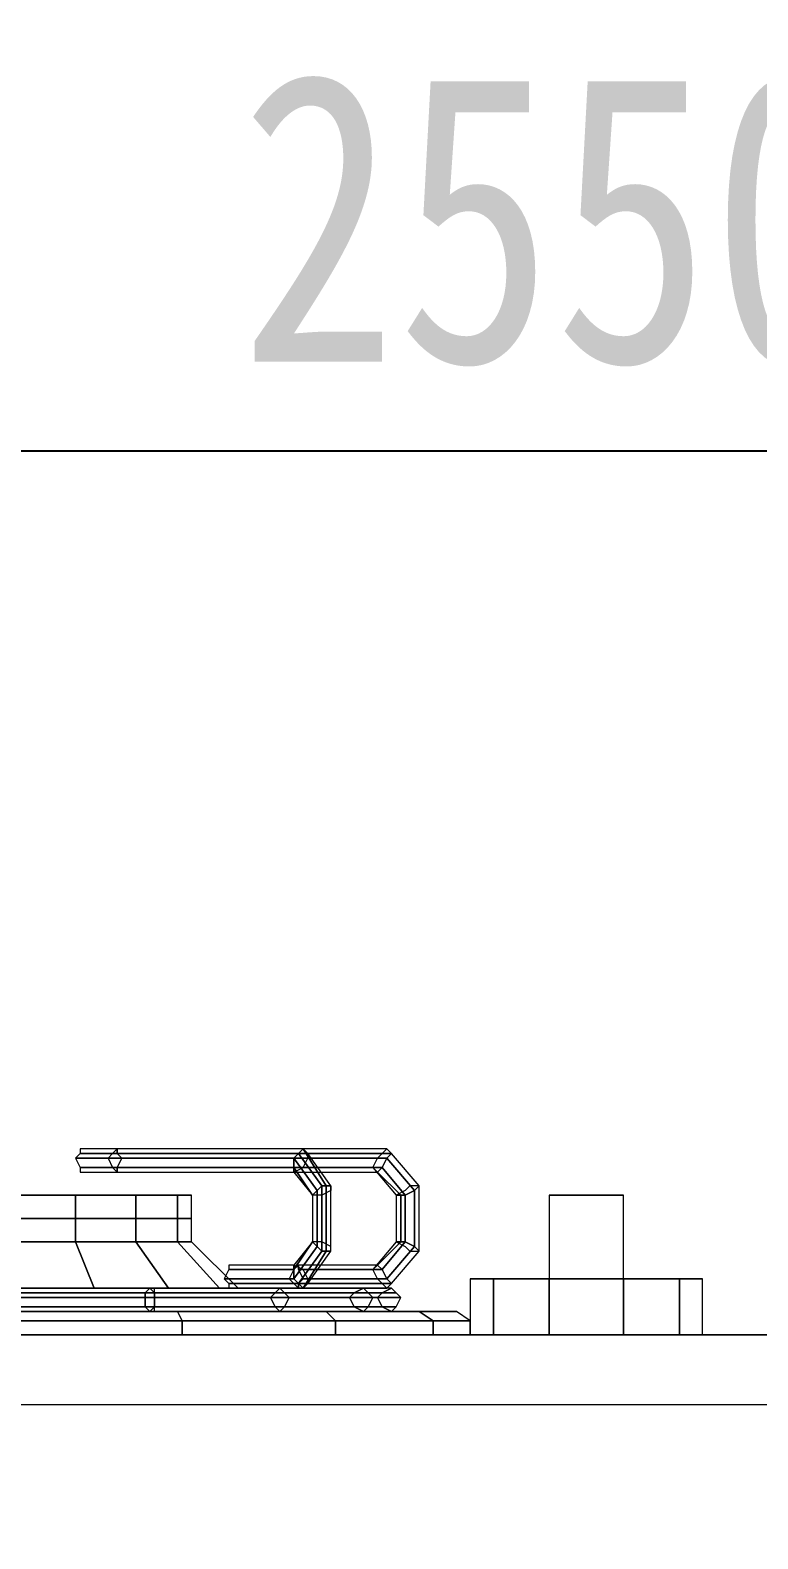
# Model space of a CAD drawing. Header units: millimetres. Extents: x -497855 to 324262, y -590254 to -173602.
# Drawn here: x -485889.1 to -485737.8, y -587116.4 to -586803 of the extents above; entities that cross this region are included whole.
import ezdxf

# ---------------------------------------------------------------- set-up
doc = ezdxf.new("R2010")
doc.units = ezdxf.units.MM
doc.header["$PDMODE"] = 3
doc.layers.add('水电图层', color=4, linetype='Continuous')
doc.styles.add('数、文', font='', dxfattribs={"width": 0.8})
doc.styles.get('数、文').set_extended_font_data('SimSun')
doc.dimstyles.new('60', dxfattribs={"dimscale": 60, "dimtxt": 1, "dimasz": 0.8, "dimexe": 1, "dimexo": 3, "dimgap": 0.3, "dimtad": 1, "dimdec": 0, "dimtxsty": '数、文', "dimblk": 'OBLIQUE', "dimcen": 0.3, "dimdle": 0.4, "dimclrd": 8, "dimclre": 8, "dimclrt": 1, "dimadec": 0, "dimazin": 0, "dimtfac": 1, "dimtdec": 0, "dimtix": 1, "dimtofl": 0, "dimtmove": 1, "dimatfit": 3, "dimldrblk": 'DOT', "dimfxl": 1, "dimfxlon": 1, "dimtolj": 1, "dimarcsym": 0})

# ---------------------------------------------------------------- blocks, each defined once
blk = doc.blocks.new('thyju')
at = {"color": 7, "lineweight": 0}
for p, q in [((-487429.6, -501179.56), (-487430.56, -501180.53)), ((-487383.24, -501178.6), (-487429.6, -501178.6)), ((-487429.6, -501178.6), (-487429.6, -501179.56)), ((-487429.6, -501179.56), (-487384.21, -501179.56)), ((-487384.21, -501179.56), (-487429.6, -501179.56)), ((-487422.84, -501179.56), (-487423.8, -501180.53)), ((-487421.87, -501178.6), (-487422.84, -501179.56)), ((-487421.87, -501179.56), (-487421.87, -501178.6)), ((-487365.86, -501178.6), (-487421.87, -501178.6)), ((-487421.87, -501178.6), (-487421.87, -501179.56)), ((-487420.9, -501180.53), (-487421.87, -501179.56)), ((-487421.87, -501179.56), (-487364.9, -501179.56)), ((-487364.9, -501179.56), (-487421.87, -501179.56)), ((-487421.87, -501179.56), (-487420.9, -501180.53)), ((-487385.18, -501180.53), (-487384.21, -501179.56)), ((-487384.21, -501179.56), (-487385.18, -501180.53)), ((-487384.21, -501179.56), (-487385.18, -501180.53)), ((-487384.21, -501179.56), (-487383.24, -501178.6)), ((-487383.24, -501178.6), (-487384.21, -501179.56)), ((-487383.24, -501178.6), (-487384.21, -501179.56)), ((-487384.21, -501179.56), (-487379.38, -501186.32)), ((-487379.38, -501186.32), (-487384.21, -501179.56)), ((-487383.24, -501178.6), (-487378.42, -501186.32)), ((-487382.28, -501179.56), (-487383.24, -501178.6)), ((-487378.42, -501186.32), (-487383.24, -501178.6)), ((-487382.28, -501179.56), (-487383.24, -501178.6)), ((-487377.45, -501186.32), (-487382.28, -501179.56)), ((-487382.28, -501180.53), (-487382.28, -501179.56)), ((-487367.79, -501180.53), (-487366.83, -501179.56)), ((-487366.83, -501179.56), (-487365.86, -501178.6)), ((-487364.9, -501179.56), (-487365.86, -501178.6)), ((-487365.86, -501178.6), (-487364.9, -501179.56)), ((-487364.9, -501179.56), (-487365.86, -501180.53)), ((-487364.9, -501179.56), (-487365.86, -501180.53)), ((-487365.86, -501180.53), (-487364.9, -501179.56)), ((-487359.1, -501186.32), (-487364.9, -501179.56)), ((-487430.56, -501180.53), (-487385.18, -501180.53)), ((-487385.18, -501180.53), (-487430.56, -501180.53)), ((-487430.56, -501180.53), (-487429.6, -501182.46)), ((-487385.18, -501182.46), (-487429.6, -501182.46)), ((-487429.6, -501182.46), (-487429.6, -501183.43)), ((-487429.6, -501182.46), (-487385.18, -501182.46)), ((-487429.6, -501183.43), (-487385.18, -501183.43)), ((-487423.8, -501180.53), (-487422.84, -501182.46)), ((-487422.84, -501182.46), (-487421.87, -501183.43)), ((-487421.87, -501182.46), (-487420.9, -501180.53)), ((-487420.9, -501180.53), (-487421.87, -501182.46)), ((-487421.87, -501183.43), (-487421.87, -501182.46)), ((-487421.87, -501182.46), (-487366.83, -501182.46)), ((-487366.83, -501182.46), (-487421.87, -501182.46)), ((-487421.87, -501182.46), (-487421.87, -501183.43)), ((-487421.87, -501183.43), (-487367.79, -501183.43)), ((-487420.9, -501180.53), (-487420.9, -501180.53)), ((-487365.86, -501180.53), (-487420.9, -501180.53)), ((-487420.9, -501180.53), (-487365.86, -501180.53)), ((-487385.18, -501182.46), (-487385.18, -501180.53)), ((-487385.18, -501180.53), (-487380.35, -501187.29)), ((-487380.35, -501187.29), (-487385.18, -501180.53)), ((-487385.18, -501180.53), (-487385.18, -501182.46)), ((-487385.18, -501180.53), (-487385.18, -501182.46)), ((-487385.18, -501180.53), (-487385.18, -501180.53)), ((-487385.18, -501183.43), (-487385.18, -501182.46)), ((-487381.31, -501188.25), (-487385.18, -501182.46)), ((-487385.18, -501182.46), (-487385.18, -501183.43)), ((-487385.18, -501182.46), (-487381.31, -501188.25)), ((-487385.18, -501182.46), (-487385.18, -501183.43)), ((-487385.18, -501183.43), (-487383.24, -501182.46)), ((-487385.18, -501183.43), (-487381.31, -501188.25)), ((-487383.24, -501182.46), (-487382.28, -501180.53)), ((-487368.76, -501182.46), (-487367.79, -501180.53)), ((-487368.76, -501182.46), (-487363.93, -501188.25)), ((-487367.79, -501183.43), (-487368.76, -501182.46)), ((-487367.79, -501183.43), (-487368.76, -501182.46)), ((-487366.83, -501182.46), (-487367.79, -501183.43)), ((-487367.79, -501183.43), (-487366.83, -501182.46)), ((-487366.83, -501182.46), (-487367.79, -501183.43)), ((-487367.79, -501183.43), (-487362.96, -501188.25)), ((-487362.96, -501188.25), (-487367.79, -501183.43)), ((-487365.86, -501180.53), (-487366.83, -501182.46)), ((-487366.83, -501182.46), (-487365.86, -501180.53)), ((-487365.86, -501180.53), (-487366.83, -501182.46)), ((-487362, -501188.25), (-487366.83, -501182.46)), ((-487366.83, -501182.46), (-487362, -501188.25)), ((-487365.86, -501180.53), (-487360.07, -501187.29)), ((-487360.07, -501187.29), (-487365.86, -501180.53)), ((-487365.86, -501180.53), (-487365.86, -501180.53)), ((-487380.35, -501187.29), (-487379.38, -501186.32)), ((-487379.38, -501186.32), (-487380.35, -501187.29)), ((-487380.35, -501187.29), (-487379.38, -501186.32)), ((-487379.38, -501186.32), (-487378.42, -501186.32)), ((-487379.38, -501186.32), (-487379.38, -501199.84)), ((-487378.42, -501186.32), (-487379.38, -501186.32)), ((-487379.38, -501199.84), (-487379.38, -501186.32)), ((-487379.38, -501186.32), (-487378.42, -501186.32)), ((-487378.42, -501186.32), (-487377.45, -501186.32)), ((-487378.42, -501199.84), (-487378.42, -501186.32)), ((-487378.42, -501186.32), (-487377.45, -501186.32)), ((-487378.42, -501186.32), (-487378.42, -501199.84)), ((-487377.45, -501186.32), (-487378.42, -501186.32)), ((-487377.45, -501186.32), (-487377.45, -501187.29)), ((-487377.45, -501199.84), (-487377.45, -501186.32)), ((-487361.03, -501186.32), (-487362, -501187.29)), ((-487359.1, -501186.32), (-487361.03, -501186.32)), ((-487360.07, -501187.29), (-487359.1, -501186.32)), ((-487359.1, -501186.32), (-487360.07, -501187.29)), ((-487360.07, -501187.29), (-487359.1, -501186.32)), ((-487359.1, -501199.84), (-487359.1, -501186.32)), ((-487359.1, -501186.32), (-487359.1, -501186.32)), ((-487430.56, -501188.25), (-487445.05, -501188.25)), ((-487430.56, -501188.25), (-487445.05, -501188.25)), ((-487445.05, -501188.25), (-487430.56, -501188.25)), ((-487430.56, -501193.08), (-487430.56, -501188.25)), ((-487430.56, -501188.25), (-487430.56, -501193.08)), ((-487418.01, -501188.25), (-487430.56, -501188.25)), ((-487418.01, -501188.25), (-487430.56, -501188.25)), ((-487430.56, -501188.25), (-487418.01, -501188.25)), ((-487418.01, -501193.08), (-487418.01, -501188.25)), ((-487418.01, -501188.25), (-487418.01, -501193.08)), ((-487409.32, -501188.25), (-487418.01, -501188.25)), ((-487409.32, -501188.25), (-487418.01, -501188.25)), ((-487418.01, -501188.25), (-487409.32, -501188.25)), ((-487409.32, -501193.08), (-487409.32, -501188.25)), ((-487409.32, -501188.25), (-487409.32, -501193.08)), ((-487406.42, -501188.25), (-487409.32, -501188.25)), ((-487406.42, -501188.25), (-487409.32, -501188.25)), ((-487409.32, -501188.25), (-487406.42, -501188.25)), ((-487406.42, -501193.08), (-487406.42, -501188.25)), ((-487406.42, -501188.25), (-487406.42, -501188.25)), ((-487381.31, -501188.25), (-487380.35, -501187.29)), ((-487381.31, -501188.25), (-487380.35, -501187.29)), ((-487380.35, -501187.29), (-487381.31, -501188.25)), ((-487381.31, -501188.25), (-487381.31, -501188.25)), ((-487379.38, -501188.25), (-487381.31, -501188.25)), ((-487381.31, -501188.25), (-487381.31, -501188.25)), ((-487381.31, -501188.25), (-487381.31, -501197.91)), ((-487380.35, -501187.29), (-487380.35, -501198.88)), ((-487380.35, -501187.29), (-487380.35, -501187.29)), ((-487380.35, -501198.88), (-487380.35, -501187.29)), ((-487377.45, -501187.29), (-487379.38, -501188.25)), ((-487362, -501187.29), (-487363.93, -501188.25)), ((-487363.93, -501188.25), (-487363.93, -501197.91)), ((-487362.96, -501188.25), (-487363.93, -501188.25)), ((-487363.93, -501188.25), (-487362.96, -501188.25)), ((-487363.93, -501188.25), (-487362.96, -501188.25)), ((-487362.96, -501188.25), (-487362, -501188.25)), ((-487362.96, -501188.25), (-487362.96, -501197.91)), ((-487362, -501188.25), (-487362.96, -501188.25)), ((-487362.96, -501197.91), (-487362.96, -501188.25)), ((-487362.96, -501188.25), (-487362, -501188.25)), ((-487362, -501188.25), (-487360.07, -501187.29)), ((-487360.07, -501187.29), (-487362, -501188.25)), ((-487362, -501188.25), (-487360.07, -501187.29)), ((-487362, -501197.91), (-487362, -501188.25)), ((-487362, -501188.25), (-487362, -501197.91)), ((-487360.07, -501187.29), (-487360.07, -501198.88)), ((-487360.07, -501198.88), (-487360.07, -501187.29)), ((-487360.07, -501187.29), (-487360.07, -501187.29)), ((-487316.61, -501188.25), (-487332.06, -501188.25)), ((-487332.06, -501188.25), (-487332.06, -501205.64)), ((-487332.06, -501188.25), (-487316.61, -501188.25)), ((-487316.61, -501188.25), (-487332.06, -501188.25)), ((-487332.06, -501188.25), (-487332.06, -501188.25)), ((-487316.61, -501205.64), (-487316.61, -501188.25)), ((-487316.61, -501188.25), (-487316.61, -501188.25)), ((-487445.05, -501193.08), (-487430.56, -501193.08)), ((-487430.56, -501193.08), (-487445.05, -501193.08)), ((-487430.56, -501193.08), (-487418.01, -501193.08)), ((-487430.56, -501197.91), (-487430.56, -501193.08)), ((-487430.56, -501193.08), (-487430.56, -501197.91)), ((-487418.01, -501193.08), (-487430.56, -501193.08)), ((-487418.01, -501193.08), (-487409.32, -501193.08)), ((-487418.01, -501197.91), (-487418.01, -501193.08)), ((-487418.01, -501193.08), (-487418.01, -501197.91)), ((-487409.32, -501193.08), (-487418.01, -501193.08)), ((-487409.32, -501193.08), (-487406.42, -501193.08)), ((-487409.32, -501197.91), (-487409.32, -501193.08)), ((-487409.32, -501193.08), (-487409.32, -501197.91)), ((-487406.42, -501193.08), (-487409.32, -501193.08)), ((-487406.42, -501197.91), (-487406.42, -501193.08)), ((-487445.05, -501197.91), (-487430.56, -501197.91)), ((-487430.56, -501197.91), (-487445.05, -501197.91)), ((-487430.56, -501197.91), (-487418.01, -501197.91)), ((-487430.56, -501197.91), (-487426.7, -501207.57)), ((-487418.01, -501197.91), (-487430.56, -501197.91)), ((-487426.7, -501207.57), (-487430.56, -501197.91)), ((-487418.01, -501197.91), (-487409.32, -501197.91)), ((-487418.01, -501197.91), (-487411.25, -501207.57)), ((-487409.32, -501197.91), (-487418.01, -501197.91)), ((-487411.25, -501207.57), (-487418.01, -501197.91)), ((-487409.32, -501197.91), (-487406.42, -501197.91)), ((-487400.63, -501207.57), (-487409.32, -501197.91)), ((-487409.32, -501197.91), (-487400.63, -501207.57)), ((-487406.42, -501197.91), (-487409.32, -501197.91)), ((-487396.76, -501207.57), (-487406.42, -501197.91)), ((-487381.31, -501197.91), (-487385.18, -501202.74)), ((-487385.18, -501203.7), (-487381.31, -501197.91)), ((-487381.31, -501197.91), (-487385.18, -501203.7)), ((-487380.35, -501198.88), (-487385.18, -501205.64)), ((-487385.18, -501205.64), (-487380.35, -501198.88)), ((-487381.31, -501197.91), (-487381.31, -501197.91)), ((-487380.35, -501198.88), (-487381.31, -501197.91)), ((-487381.31, -501197.91), (-487380.35, -501198.88)), ((-487379.38, -501197.91), (-487381.31, -501197.91)), ((-487381.31, -501197.91), (-487381.31, -501197.91)), ((-487381.31, -501197.91), (-487380.35, -501198.88)), ((-487380.35, -501198.88), (-487379.38, -501199.84)), ((-487379.38, -501199.84), (-487380.35, -501198.88)), ((-487380.35, -501198.88), (-487379.38, -501199.84)), ((-487380.35, -501198.88), (-487380.35, -501198.88)), ((-487377.45, -501198.88), (-487379.38, -501197.91)), ((-487377.45, -501199.84), (-487377.45, -501198.88)), ((-487363.93, -501197.91), (-487368.76, -501203.7)), ((-487362.96, -501197.91), (-487367.79, -501202.74)), ((-487367.79, -501202.74), (-487362.96, -501197.91)), ((-487366.83, -501203.7), (-487362, -501197.91)), ((-487362, -501197.91), (-487366.83, -501203.7)), ((-487360.07, -501198.88), (-487365.86, -501205.64)), ((-487365.86, -501205.64), (-487360.07, -501198.88)), ((-487363.93, -501197.91), (-487362.96, -501197.91)), ((-487362.96, -501197.91), (-487363.93, -501197.91)), ((-487362.96, -501197.91), (-487363.93, -501197.91)), ((-487363.93, -501197.91), (-487362, -501198.88)), ((-487362.96, -501197.91), (-487362, -501197.91)), ((-487362, -501197.91), (-487362.96, -501197.91)), ((-487362, -501197.91), (-487362.96, -501197.91)), ((-487362, -501197.91), (-487360.07, -501198.88)), ((-487360.07, -501198.88), (-487362, -501197.91)), ((-487360.07, -501198.88), (-487362, -501197.91)), ((-487362, -501198.88), (-487361.03, -501199.84)), ((-487360.07, -501198.88), (-487359.1, -501199.84)), ((-487359.1, -501199.84), (-487360.07, -501198.88)), ((-487359.1, -501199.84), (-487360.07, -501198.88)), ((-487360.07, -501198.88), (-487360.07, -501198.88)), ((-487379.38, -501199.84), (-487384.21, -501206.6)), ((-487384.21, -501206.6), (-487379.38, -501199.84)), ((-487378.42, -501199.84), (-487383.24, -501207.57)), ((-487383.24, -501207.57), (-487378.42, -501199.84)), ((-487382.28, -501206.6), (-487377.45, -501199.84)), ((-487379.38, -501199.84), (-487378.42, -501199.84)), ((-487378.42, -501199.84), (-487379.38, -501199.84)), ((-487379.38, -501199.84), (-487378.42, -501199.84)), ((-487377.45, -501199.84), (-487378.42, -501199.84)), ((-487378.42, -501199.84), (-487377.45, -501199.84)), ((-487378.42, -501199.84), (-487377.45, -501199.84)), ((-487364.9, -501206.6), (-487359.1, -501199.84)), ((-487361.03, -501199.84), (-487359.1, -501199.84)), ((-487359.1, -501199.84), (-487359.1, -501199.84)), ((-487398.69, -501203.7), (-487399.66, -501205.64)), ((-487385.18, -501202.74), (-487398.69, -501202.74)), ((-487398.69, -501202.74), (-487398.69, -501203.7)), ((-487398.69, -501203.7), (-487385.18, -501203.7)), ((-487385.18, -501203.7), (-487398.69, -501203.7)), ((-487385.18, -501203.7), (-487386.14, -501205.64)), ((-487385.18, -501202.74), (-487385.18, -501203.7)), ((-487385.18, -501203.7), (-487385.18, -501202.74)), ((-487383.24, -501203.7), (-487385.18, -501202.74)), ((-487385.18, -501202.74), (-487385.18, -501203.7)), ((-487384.21, -501202.74), (-487385.18, -501203.7)), ((-487385.18, -501203.7), (-487385.18, -501205.64)), ((-487385.18, -501205.64), (-487385.18, -501203.7)), ((-487385.18, -501203.7), (-487385.18, -501205.64)), ((-487384.21, -501203.7), (-487384.21, -501202.74)), ((-487367.79, -501202.74), (-487384.21, -501202.74)), ((-487384.21, -501202.74), (-487384.21, -501203.7)), ((-487383.24, -501205.64), (-487384.21, -501203.7)), ((-487366.83, -501203.7), (-487384.21, -501203.7)), ((-487384.21, -501203.7), (-487383.24, -501205.64)), ((-487384.21, -501203.7), (-487366.83, -501203.7)), ((-487382.28, -501205.64), (-487383.24, -501203.7)), ((-487368.76, -501203.7), (-487367.79, -501202.74)), ((-487368.76, -501203.7), (-487367.79, -501202.74)), ((-487367.79, -501205.64), (-487368.76, -501203.7)), ((-487367.79, -501202.74), (-487366.83, -501203.7)), ((-487367.79, -501202.74), (-487366.83, -501203.7)), ((-487366.83, -501203.7), (-487367.79, -501202.74)), ((-487366.83, -501203.7), (-487365.86, -501205.64)), ((-487365.86, -501205.64), (-487366.83, -501203.7)), ((-487366.83, -501203.7), (-487365.86, -501205.64)), ((-487445.05, -501207.57), (-487426.7, -501207.57)), ((-487414.14, -501207.57), (-487445.05, -501207.57)), ((-487415.11, -501207.57), (-487445.05, -501207.57)), ((-487414.14, -501208.53), (-487445.05, -501208.53)), ((-487445.05, -501208.53), (-487414.14, -501208.53)), ((-487416.08, -501208.53), (-487445.05, -501208.53)), ((-487445.05, -501208.53), (-487416.08, -501208.53)), ((-487426.7, -501207.57), (-487411.25, -501207.57)), ((-487416.08, -501208.53), (-487415.11, -501207.57)), ((-487415.11, -501207.57), (-487416.08, -501208.53)), ((-487415.11, -501207.57), (-487416.08, -501208.53)), ((-487415.11, -501207.57), (-487416.08, -501208.53)), ((-487416.08, -501209.5), (-487416.08, -501208.53)), ((-487416.08, -501208.53), (-487416.08, -501209.5)), ((-487389.04, -501208.53), (-487416.08, -501208.53)), ((-487416.08, -501208.53), (-487416.08, -501209.5)), ((-487416.08, -501208.53), (-487389.04, -501208.53)), ((-487416.08, -501208.53), (-487416.08, -501209.5)), ((-487414.14, -501208.53), (-487415.11, -501207.57)), ((-487415.11, -501207.57), (-487415.11, -501207.57)), ((-487388.07, -501207.57), (-487415.11, -501207.57)), ((-487415.11, -501207.57), (-487414.14, -501208.53)), ((-487388.07, -501207.57), (-487415.11, -501207.57)), ((-487414.14, -501208.53), (-487415.11, -501207.57)), ((-487415.11, -501207.57), (-487415.11, -501207.57)), ((-487414.14, -501208.53), (-487414.14, -501207.57)), ((-487387.11, -501208.53), (-487414.14, -501208.53)), ((-487414.14, -501208.53), (-487414.14, -501209.5)), ((-487414.14, -501209.5), (-487414.14, -501208.53)), ((-487414.14, -501209.5), (-487414.14, -501208.53)), ((-487414.14, -501208.53), (-487387.11, -501208.53)), ((-487414.14, -501209.5), (-487414.14, -501208.53)), ((-487411.25, -501207.57), (-487400.63, -501207.57)), ((-487400.63, -501207.57), (-487396.76, -501207.57)), ((-487385.18, -501205.64), (-487399.66, -501205.64)), ((-487399.66, -501205.64), (-487398.69, -501206.6)), ((-487399.66, -501205.64), (-487385.18, -501205.64)), ((-487384.21, -501206.6), (-487398.69, -501206.6)), ((-487398.69, -501206.6), (-487398.69, -501207.57)), ((-487398.69, -501206.6), (-487384.21, -501206.6)), ((-487398.69, -501207.57), (-487383.24, -501207.57)), ((-487390, -501209.5), (-487389.04, -501208.53)), ((-487389.04, -501208.53), (-487390, -501209.5)), ((-487389.04, -501208.53), (-487390, -501209.5)), ((-487389.04, -501208.53), (-487390, -501209.5)), ((-487389.04, -501208.53), (-487388.07, -501207.57)), ((-487388.07, -501207.57), (-487389.04, -501208.53)), ((-487388.07, -501207.57), (-487389.04, -501208.53)), ((-487388.07, -501207.57), (-487389.04, -501208.53)), ((-487372.62, -501208.53), (-487389.04, -501208.53)), ((-487389.04, -501208.53), (-487372.62, -501208.53)), ((-487370.69, -501207.57), (-487388.07, -501207.57)), ((-487388.07, -501207.57), (-487387.11, -501208.53)), ((-487387.11, -501208.53), (-487388.07, -501207.57)), ((-487387.11, -501208.53), (-487388.07, -501207.57)), ((-487388.07, -501207.57), (-487388.07, -501207.57)), ((-487370.69, -501207.57), (-487388.07, -501207.57)), ((-487387.11, -501208.53), (-487388.07, -501207.57)), ((-487388.07, -501207.57), (-487388.07, -501207.57)), ((-487369.72, -501208.53), (-487387.11, -501208.53)), ((-487387.11, -501208.53), (-487386.14, -501209.5)), ((-487387.11, -501208.53), (-487369.72, -501208.53)), ((-487386.14, -501209.5), (-487387.11, -501208.53)), ((-487386.14, -501209.5), (-487387.11, -501208.53)), ((-487386.14, -501209.5), (-487387.11, -501208.53)), ((-487386.14, -501205.64), (-487385.18, -501206.6)), ((-487385.18, -501205.64), (-487384.21, -501206.6)), ((-487384.21, -501206.6), (-487385.18, -501205.64)), ((-487385.18, -501205.64), (-487384.21, -501206.6)), ((-487385.18, -501205.64), (-487385.18, -501205.64)), ((-487385.18, -501206.6), (-487384.21, -501207.57)), ((-487384.21, -501206.6), (-487383.24, -501205.64)), ((-487383.24, -501205.64), (-487384.21, -501206.6)), ((-487384.21, -501206.6), (-487383.24, -501207.57)), ((-487383.24, -501207.57), (-487384.21, -501206.6)), ((-487384.21, -501206.6), (-487383.24, -501207.57)), ((-487384.21, -501207.57), (-487384.21, -501206.6)), ((-487364.9, -501206.6), (-487384.21, -501206.6)), ((-487384.21, -501206.6), (-487384.21, -501207.57)), ((-487384.21, -501206.6), (-487364.9, -501206.6)), ((-487384.21, -501207.57), (-487365.86, -501207.57)), ((-487383.24, -501205.64), (-487383.24, -501205.64)), ((-487383.24, -501205.64), (-487365.86, -501205.64)), ((-487365.86, -501205.64), (-487383.24, -501205.64)), ((-487383.24, -501207.57), (-487382.28, -501206.6)), ((-487383.24, -501207.57), (-487382.28, -501206.6)), ((-487382.28, -501206.6), (-487382.28, -501205.64)), ((-487372.62, -501208.53), (-487373.59, -501209.5)), ((-487372.62, -501208.53), (-487373.59, -501209.5)), ((-487372.62, -501208.53), (-487373.59, -501209.5)), ((-487373.59, -501209.5), (-487372.62, -501208.53)), ((-487370.69, -501207.57), (-487372.62, -501208.53)), ((-487370.69, -501207.57), (-487372.62, -501208.53)), ((-487370.69, -501207.57), (-487372.62, -501208.53)), ((-487372.62, -501208.53), (-487370.69, -501207.57)), ((-487366.83, -501208.53), (-487372.62, -501208.53)), ((-487372.62, -501208.53), (-487366.83, -501208.53)), ((-487369.72, -501208.53), (-487370.69, -501207.57)), ((-487370.69, -501207.57), (-487370.69, -501207.57)), ((-487364.9, -501207.57), (-487370.69, -501207.57)), ((-487370.69, -501207.57), (-487369.72, -501208.53)), ((-487369.72, -501208.53), (-487370.69, -501207.57)), ((-487364.9, -501207.57), (-487370.69, -501207.57)), ((-487369.72, -501208.53), (-487370.69, -501207.57)), ((-487370.69, -501207.57), (-487370.69, -501207.57)), ((-487368.76, -501209.5), (-487369.72, -501208.53)), ((-487363.93, -501208.53), (-487369.72, -501208.53)), ((-487369.72, -501208.53), (-487368.76, -501209.5)), ((-487369.72, -501208.53), (-487363.93, -501208.53)), ((-487368.76, -501209.5), (-487369.72, -501208.53)), ((-487368.76, -501209.5), (-487369.72, -501208.53)), ((-487366.83, -501206.6), (-487367.79, -501205.64)), ((-487366.83, -501208.53), (-487367.79, -501209.5)), ((-487367.79, -501209.5), (-487366.83, -501208.53)), ((-487365.86, -501207.57), (-487366.83, -501206.6)), ((-487364.9, -501207.57), (-487366.83, -501208.53)), ((-487366.83, -501208.53), (-487364.9, -501207.57)), ((-487365.86, -501205.64), (-487364.9, -501206.6)), ((-487365.86, -501205.64), (-487364.9, -501206.6)), ((-487365.86, -501205.64), (-487365.86, -501205.64)), ((-487364.9, -501206.6), (-487365.86, -501205.64)), ((-487364.9, -501206.6), (-487365.86, -501207.57)), ((-487365.86, -501207.57), (-487364.9, -501206.6)), ((-487363.93, -501208.53), (-487364.9, -501207.57)), ((-487363.93, -501208.53), (-487364.9, -501207.57)), ((-487364.9, -501207.57), (-487364.9, -501207.57)), ((-487362.96, -501209.5), (-487363.93, -501208.53)), ((-487362.96, -501209.5), (-487363.93, -501208.53)), ((-487348.48, -501205.64), (-487348.48, -501217.22)), ((-487343.65, -501205.64), (-487348.48, -501205.64)), ((-487343.65, -501205.64), (-487348.48, -501205.64)), ((-487348.48, -501205.64), (-487343.65, -501205.64)), ((-487343.65, -501217.22), (-487343.65, -501205.64)), ((-487343.65, -501205.64), (-487343.65, -501217.22)), ((-487332.06, -501205.64), (-487343.65, -501205.64)), ((-487332.06, -501205.64), (-487343.65, -501205.64)), ((-487343.65, -501205.64), (-487332.06, -501205.64)), ((-487332.06, -501205.64), (-487316.61, -501205.64)), ((-487332.06, -501217.22), (-487332.06, -501205.64)), ((-487332.06, -501205.64), (-487332.06, -501217.22)), ((-487316.61, -501205.64), (-487332.06, -501205.64)), ((-487316.61, -501205.64), (-487332.06, -501205.64)), ((-487332.06, -501205.64), (-487316.61, -501205.64)), ((-487316.61, -501217.22), (-487316.61, -501205.64)), ((-487316.61, -501205.64), (-487316.61, -501217.22)), ((-487305.03, -501205.64), (-487316.61, -501205.64)), ((-487305.03, -501205.64), (-487316.61, -501205.64)), ((-487316.61, -501205.64), (-487305.03, -501205.64)), ((-487305.03, -501217.22), (-487305.03, -501205.64)), ((-487305.03, -501205.64), (-487305.03, -501217.22)), ((-487300.2, -501205.64), (-487305.03, -501205.64)), ((-487300.2, -501205.64), (-487305.03, -501205.64)), ((-487305.03, -501205.64), (-487300.2, -501205.64)), ((-487300.2, -501217.22), (-487300.2, -501205.64)), ((-487300.2, -501205.64), (-487300.2, -501205.64)), ((-487414.14, -501209.5), (-487445.05, -501209.5)), ((-487445.05, -501209.5), (-487414.14, -501209.5)), ((-487445.05, -501209.5), (-487416.08, -501209.5)), ((-487416.08, -501209.5), (-487445.05, -501209.5)), ((-487414.14, -501211.43), (-487445.05, -501211.43)), ((-487445.05, -501211.43), (-487414.14, -501211.43)), ((-487445.05, -501211.43), (-487416.08, -501211.43)), ((-487416.08, -501211.43), (-487445.05, -501211.43)), ((-487416.08, -501211.43), (-487416.08, -501209.5)), ((-487416.08, -501209.5), (-487416.08, -501211.43)), ((-487416.08, -501209.5), (-487390, -501209.5)), ((-487390, -501209.5), (-487416.08, -501209.5)), ((-487416.08, -501209.5), (-487416.08, -501211.43)), ((-487416.08, -501209.5), (-487416.08, -501211.43)), ((-487415.11, -501212.39), (-487416.08, -501211.43)), ((-487416.08, -501211.43), (-487415.11, -501212.39)), ((-487416.08, -501211.43), (-487389.04, -501211.43)), ((-487389.04, -501211.43), (-487416.08, -501211.43)), ((-487416.08, -501211.43), (-487415.11, -501212.39)), ((-487416.08, -501211.43), (-487415.11, -501212.39)), ((-487415.11, -501212.39), (-487414.14, -501211.43)), ((-487414.14, -501211.43), (-487415.11, -501212.39)), ((-487415.11, -501212.39), (-487414.14, -501211.43)), ((-487386.14, -501209.5), (-487414.14, -501209.5)), ((-487414.14, -501209.5), (-487414.14, -501211.43)), ((-487414.14, -501209.5), (-487386.14, -501209.5)), ((-487414.14, -501211.43), (-487414.14, -501209.5)), ((-487414.14, -501211.43), (-487414.14, -501209.5)), ((-487414.14, -501211.43), (-487414.14, -501209.5)), ((-487414.14, -501211.43), (-487387.11, -501211.43)), ((-487414.14, -501212.39), (-487414.14, -501211.43)), ((-487387.11, -501211.43), (-487414.14, -501211.43)), ((-487389.04, -501211.43), (-487390, -501209.5)), ((-487390, -501209.5), (-487389.04, -501211.43)), ((-487390, -501209.5), (-487373.59, -501209.5)), ((-487373.59, -501209.5), (-487390, -501209.5)), ((-487390, -501209.5), (-487389.04, -501211.43)), ((-487390, -501209.5), (-487389.04, -501211.43)), ((-487388.07, -501212.39), (-487389.04, -501211.43)), ((-487389.04, -501211.43), (-487388.07, -501212.39)), ((-487389.04, -501211.43), (-487372.62, -501211.43)), ((-487372.62, -501211.43), (-487389.04, -501211.43)), ((-487389.04, -501211.43), (-487388.07, -501212.39)), ((-487389.04, -501211.43), (-487388.07, -501212.39)), ((-487387.11, -501211.43), (-487388.07, -501212.39)), ((-487388.07, -501212.39), (-487387.11, -501211.43)), ((-487388.07, -501212.39), (-487387.11, -501211.43)), ((-487388.07, -501212.39), (-487387.11, -501211.43)), ((-487386.14, -501209.5), (-487387.11, -501211.43)), ((-487387.11, -501211.43), (-487386.14, -501209.5)), ((-487387.11, -501211.43), (-487386.14, -501209.5)), ((-487387.11, -501211.43), (-487386.14, -501209.5)), ((-487369.72, -501211.43), (-487387.11, -501211.43)), ((-487387.11, -501211.43), (-487369.72, -501211.43)), ((-487368.76, -501209.5), (-487386.14, -501209.5)), ((-487386.14, -501209.5), (-487368.76, -501209.5)), ((-487373.59, -501209.5), (-487372.62, -501211.43)), ((-487373.59, -501209.5), (-487367.79, -501209.5)), ((-487367.79, -501209.5), (-487373.59, -501209.5)), ((-487373.59, -501209.5), (-487372.62, -501211.43)), ((-487373.59, -501209.5), (-487372.62, -501211.43)), ((-487372.62, -501211.43), (-487373.59, -501209.5)), ((-487372.62, -501211.43), (-487370.69, -501212.39)), ((-487372.62, -501211.43), (-487366.83, -501211.43)), ((-487366.83, -501211.43), (-487372.62, -501211.43)), ((-487372.62, -501211.43), (-487370.69, -501212.39)), ((-487372.62, -501211.43), (-487370.69, -501212.39)), ((-487370.69, -501212.39), (-487372.62, -501211.43)), ((-487370.69, -501212.39), (-487369.72, -501211.43)), ((-487369.72, -501211.43), (-487370.69, -501212.39)), ((-487370.69, -501212.39), (-487369.72, -501211.43)), ((-487370.69, -501212.39), (-487369.72, -501211.43)), ((-487369.72, -501211.43), (-487368.76, -501209.5)), ((-487368.76, -501209.5), (-487369.72, -501211.43)), ((-487369.72, -501211.43), (-487368.76, -501209.5)), ((-487369.72, -501211.43), (-487368.76, -501209.5)), ((-487363.93, -501211.43), (-487369.72, -501211.43)), ((-487369.72, -501211.43), (-487363.93, -501211.43)), ((-487362.96, -501209.5), (-487368.76, -501209.5)), ((-487368.76, -501209.5), (-487362.96, -501209.5)), ((-487367.79, -501209.5), (-487366.83, -501211.43)), ((-487366.83, -501211.43), (-487367.79, -501209.5)), ((-487366.83, -501211.43), (-487364.9, -501212.39)), ((-487364.9, -501212.39), (-487366.83, -501211.43)), ((-487364.9, -501212.39), (-487363.93, -501211.43)), ((-487364.9, -501212.39), (-487363.93, -501211.43)), ((-487363.93, -501211.43), (-487362.96, -501209.5)), ((-487363.93, -501211.43), (-487362.96, -501209.5)), ((-487445.05, -501212.39), (-487414.14, -501212.39)), ((-487445.05, -501212.39), (-487415.11, -501212.39)), ((-487409.32, -501212.39), (-487445.05, -501212.39)), ((-487409.32, -501212.39), (-487445.05, -501212.39)), ((-487445.05, -501212.39), (-487409.32, -501212.39)), ((-487445.05, -501214.33), (-487408.35, -501214.33)), ((-487408.35, -501214.33), (-487445.05, -501214.33)), ((-487415.11, -501212.39), (-487388.07, -501212.39)), ((-487415.11, -501212.39), (-487388.07, -501212.39)), ((-487409.32, -501212.39), (-487408.35, -501214.33)), ((-487378.42, -501212.39), (-487409.32, -501212.39)), ((-487408.35, -501214.33), (-487409.32, -501212.39)), ((-487378.42, -501212.39), (-487409.32, -501212.39)), ((-487409.32, -501212.39), (-487378.42, -501212.39)), ((-487408.35, -501214.33), (-487376.48, -501214.33)), ((-487408.35, -501214.33), (-487408.35, -501217.22)), ((-487376.48, -501214.33), (-487408.35, -501214.33)), ((-487408.35, -501217.22), (-487408.35, -501214.33)), ((-487388.07, -501212.39), (-487370.69, -501212.39)), ((-487388.07, -501212.39), (-487370.69, -501212.39)), ((-487378.42, -501212.39), (-487376.48, -501214.33)), ((-487359.1, -501212.39), (-487378.42, -501212.39)), ((-487376.48, -501214.33), (-487378.42, -501212.39)), ((-487359.1, -501212.39), (-487378.42, -501212.39)), ((-487378.42, -501212.39), (-487359.1, -501212.39)), ((-487376.48, -501214.33), (-487356.21, -501214.33)), ((-487376.48, -501214.33), (-487376.48, -501217.22)), ((-487356.21, -501214.33), (-487376.48, -501214.33)), ((-487376.48, -501217.22), (-487376.48, -501214.33)), ((-487370.69, -501212.39), (-487364.9, -501212.39)), ((-487370.69, -501212.39), (-487364.9, -501212.39)), ((-487359.1, -501212.39), (-487356.21, -501214.33)), ((-487351.38, -501212.39), (-487359.1, -501212.39)), ((-487356.21, -501214.33), (-487359.1, -501212.39)), ((-487351.38, -501212.39), (-487359.1, -501212.39)), ((-487359.1, -501212.39), (-487351.38, -501212.39)), ((-487356.21, -501214.33), (-487348.48, -501214.33)), ((-487356.21, -501214.33), (-487356.21, -501217.22)), ((-487348.48, -501214.33), (-487356.21, -501214.33)), ((-487356.21, -501217.22), (-487356.21, -501214.33)), ((-487348.48, -501214.33), (-487351.38, -501212.39)), ((-487351.38, -501212.39), (-487351.38, -501212.39)), ((-487348.48, -501217.22), (-487348.48, -501214.33)), ((-486965.37, -501217.22), (-487576.74, -501217.22)), ((-487576.74, -501217.22), (-486965.37, -501217.22)), ((-486965.37, -501217.22), (-487576.74, -501217.22)), ((-487445.05, -501217.22), (-487408.35, -501217.22)), ((-487408.35, -501217.22), (-487376.48, -501217.22)), ((-487376.48, -501217.22), (-487356.21, -501217.22)), ((-487356.21, -501217.22), (-487348.48, -501217.22)), ((-487348.48, -501217.22), (-487343.65, -501217.22)), ((-487343.65, -501217.22), (-487332.06, -501217.22)), ((-487332.06, -501217.22), (-487316.61, -501217.22)), ((-487316.61, -501217.22), (-487305.03, -501217.22)), ((-487305.03, -501217.22), (-487300.2, -501217.22)), ((-487586.4, -501231.71), (-486955.71, -501231.71))]:
    blk.add_line(p, q, dxfattribs=at)
at = {"linetype": 'Continuous', "lineweight": 0, "ltscale": 2}
blk.add_line((-487241.91, -501217.22), (-487300.2, -501217.22), dxfattribs=at)
blk = doc.blocks.new('_Oblique')
at = {"color": 0, "linetype": 'ByBlock', "lineweight": -2}
blk.add_line((-0.5, -0.5), (0.5, 0.5), dxfattribs=at)
blk = doc.blocks.new('*D463')
at = {"layer": 'Defpoints', "color": 0}
for p in [(-484505.17, -586838.45), (-484505.17, -586890.34), (-487055.15, -587116.36)]:
    blk.add_point(p, dxfattribs=at)
at = {"layer": '水电图层', "color": 8, "lineweight": -2}
for p, q in [((-487055.15, -586936.36), (-487055.15, -586830.34)), ((-487079.15, -586890.34), (-484481.17, -586890.34)), ((-484505.17, -586890.34), (-484505.17, -586950.34))]:
    blk.add_line(p, q, dxfattribs=at)
at = {"layer": '水电图层', "color": 8, "lineweight": -2, "xscale": 48, "yscale": 48, "zscale": 48, "rotation": 180}
blk.add_blockref('_Oblique', (-487055.15, -586890.34), dxfattribs=at)
at = {"layer": '水电图层', "color": 8, "lineweight": -2, "xscale": 48, "yscale": 48, "zscale": 48}
blk.add_blockref('_Oblique', (-484505.17, -586890.34), dxfattribs=at)
at = {"layer": '水电图层', "color": 1, "insert": (-485780.16, -586842.34), "char_height": 60, "attachment_point": 5, "style": '数、文'}
blk.add_mtext('\\A1;2550', dxfattribs=at)

msp = doc.modelspace()

# ---------------------------------------------------------------- block references
at = {"layer": '水电图层', "color": 255}
msp.add_blockref('thyju', (1550.91, -85856.74), dxfattribs=at)

# ---------------------------------------------------------------- dimensions: what is measured, and where the dimension line sits
dim = msp.add_linear_dim(base=(-484505.17, -586890.34), p1=(-487055.15, -587116.36), p2=(-484505.17, -586838.45), dimstyle='60', override={"dimdec": 1, "dimtdec": 1}, dxfattribs=at)
dim.commit()
dim.dimension.update_dxf_attribs({"geometry": '*D463', "text_midpoint": (-485780.16, -586842.34)})

doc.saveas('drawing.dxf')
